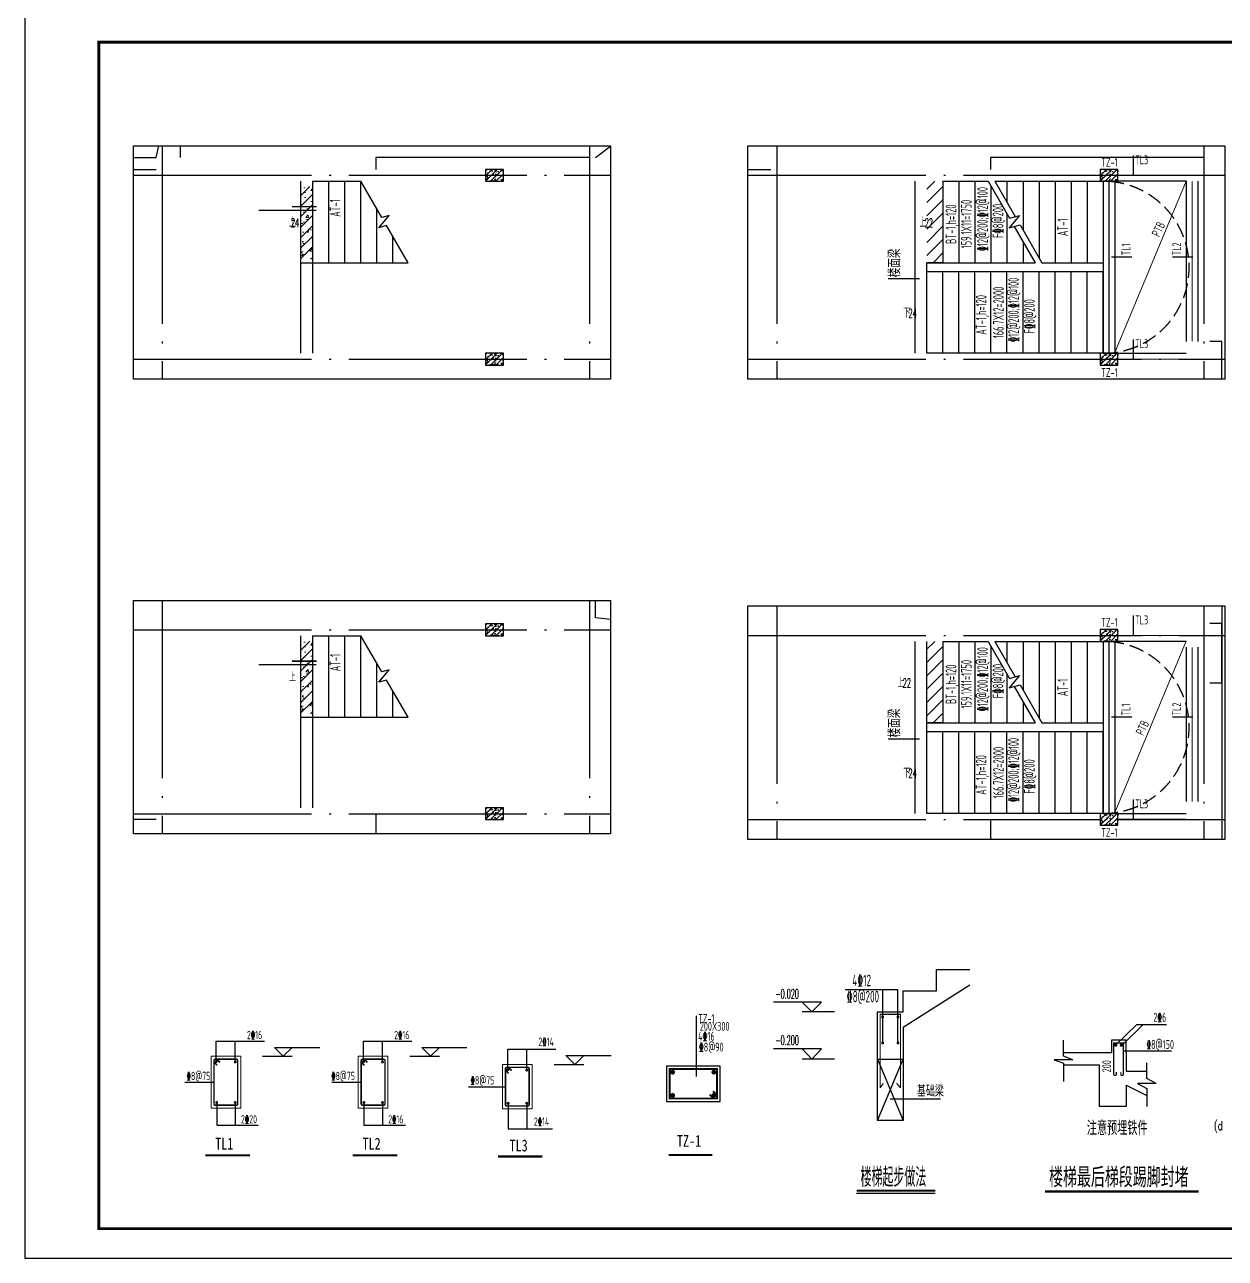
# Model space of a CAD drawing. Extents: x 2506385 to 2810062, y -487803 to -193521.
# Drawn here: x 2768062 to 2788298, y -471039 to -450243 of the extents above; entities that cross this region are included whole.
import ezdxf
from ezdxf.enums import TextEntityAlignment as Align

# ---------------------------------------------------------------- set-up
doc = ezdxf.new("R2010")
doc.units = 0
doc.header["$LTSCALE"] = 1000
doc.header["$MEASUREMENT"] = 0
doc.linetypes.add('DASH', pattern=[0.35, 0.25, -0.1])
doc.linetypes.add('DOTE', pattern=[2.42, 2, -0.2, 0.02, -0.2])
for name, color, linetype in [('201', 7, 'Continuous'), ('2106', 2, 'Continuous'), ('DIM_ELEV', 3, 'Continuous'), ('DIM_IDEN', 3, 'Continuous'), ('DIM_SYMB', 3, 'Continuous'), ('DOTE', 252, 'DOTE'), ('PUB_TEXT', 7, 'Continuous'), ('PUB_TITLE', 4, 'Continuous'), ('S_BEAMDIMMASS', 2, 'Continuous'), ('STAIR', 2, 'Continuous'), ('TEXT', 7, 'Continuous'), ('THIN', 7, 'Continuous'), ('WALL', 30, 'Continuous'), ('中文', 2, 'Continuous'), ('图名下划线', 7, 'Continuous'), ('条基', 3, 'Continuous'), ('柱', 2, 'Continuous'), ('柱__箍筋', 1, 'Continuous'), ('梁', 4, 'Continuous'), ('梁集中标注', 2, 'Continuous'), ('楼板负筋文字', 7, 'Continuous'), ('楼板负筋钢筋', 1, 'Continuous'), ('轴线号', 70, 'Continuous')]:
    doc.layers.add(name, color=color, linetype=linetype)
for name, color, linetype, lineweight in [('link', 6, 'ByLayer', 18), ('outline', 7, 'ByLayer', 18), ('rein', 6, 'ByLayer', 18), ('查找字符', 1, 'ByLayer', 18)]:
    doc.layers.add(name, color=color, linetype=linetype, lineweight=lineweight)
doc.styles.add('_TCH_DIM', font='SIMPLEX.shx', dxfattribs={"width": 0.7, "bigfont": 'GBCBIG.shx'})
doc.styles.add('COMPLEX', font='COMPLEX')
doc.styles.add('H1', font='')
doc.styles.get("Standard").update_dxf_attribs({"font": 'TSSDENG', "width": 0.7, "bigfont": 'TSSDCHN'})
doc.styles.add('tssd', font='tssdeng.shx', dxfattribs={"width": 0.7, "height": 3, "bigfont": '1hztxt.shx'})
doc.styles.add('TSSD_REIN', font='TSSDENG', dxfattribs={"width": 0.8, "bigfont": 'TSSDCHN'})
doc.styles.get('H1').set_extended_font_data('SimSun')

msp = doc.modelspace()

# ---------------------------------------------------------------- hatches: boundary and pattern name
at = {"layer": '201'}
h = msp.add_hatch(dxfattribs=at)
h.set_pattern_fill('钢筋混凝土', color=256, scale=25, style=0)
h.set_pattern_definition([(45, (2721815.75, -386066.824), (-44.194174, 44.194174), []), (50, (2721815.75, -386066.82), (179.31505, -15.68803), [18.75, -206.25]), (355, (2721815.75, -386066.82), (-34.68783, 188.04803), [15, -165]), (100.4514, (2721830.7, -386068.13), (144.62735, 172.3599), [15.93505, -175.28553]), (46.1842, (2721815.75, -386016.82), (266.81026, -41.37975), [28.125, -309.375]), (96.6356, (2721837.99, -386020.27), (233.6657, 243.5295), [23.9026, -262.92825]), (351.1842, (2721815.75, -386016.82), (233.6655, 243.52965), [22.5, -247.5]), (21, (2721840.75, -386029.32), (149.22676, -100.65472), [18.75, -206.25]), (326, (2721840.75, -386029.32), (60.82883, 181.2875), [15, -165]), (71.4514, (2721853.19, -386037.71), (210.05566, 80.63262), [15.93505, -175.28553]), (37.5, (2721815.75, -386066.824), (3.039964, 83.223463), [0, -163, 0, -167.5, 0, -165.625]), (7.5, (2721815.75, -386066.82), (65.76738, 98.60293), [0, -95.5, 0, -159.25, 0, -63.125]), (327.5, (2721760, -386066.824), (133.45561, -5.63872), [0, -62.5, 0, -195, 0, -258.75]), (317.5, (2721735, -386066.82), (145.79654, 25.02625), [0, -81.25, 0, -129.5, 0, -183.75])])
h.paths.add_polyline_path([(2776130.7, -452882.7), (2775830.7, -452882.7), (2775830.7, -452682.7), (2776130.7, -452682.7)])
h = msp.add_hatch(dxfattribs=at)
h.set_pattern_fill('钢筋混凝土', color=256, scale=25, style=0)
h.set_pattern_definition([(45, (2732173.25, -386066.824), (-44.194174, 44.194174), []), (50, (2732173.25, -386066.82), (179.31505, -15.68803), [18.75, -206.25]), (355, (2732173.25, -386066.82), (-34.68783, 188.04803), [15, -165]), (100.4514, (2732188.2, -386068.13), (144.62735, 172.3599), [15.93505, -175.28553]), (46.1842, (2732173.25, -386016.82), (266.81026, -41.37975), [28.125, -309.375]), (96.6356, (2732195.49, -386020.27), (233.6657, 243.5295), [23.9026, -262.92825]), (351.1842, (2732173.25, -386016.82), (233.6655, 243.52965), [22.5, -247.5]), (21, (2732198.25, -386029.32), (149.22676, -100.65472), [18.75, -206.25]), (326, (2732198.25, -386029.32), (60.82883, 181.2875), [15, -165]), (71.4514, (2732210.69, -386037.71), (210.05566, 80.63262), [15.93505, -175.28553]), (37.5, (2732173.25, -386066.824), (3.039964, 83.223463), [0, -163, 0, -167.5, 0, -165.625]), (7.5, (2732173.25, -386066.82), (65.76738, 98.60293), [0, -95.5, 0, -159.25, 0, -63.125]), (327.5, (2732117.5, -386066.824), (133.45561, -5.63872), [0, -62.5, 0, -195, 0, -258.75]), (317.5, (2732092.5, -386066.82), (145.79654, 25.02625), [0, -81.25, 0, -129.5, 0, -183.75])])
h.paths.add_polyline_path([(2786488.2, -452882.7), (2786188.2, -452882.7), (2786188.2, -452682.7), (2786488.2, -452682.7)])
h = msp.add_hatch(dxfattribs=at)
h.set_pattern_fill('钢筋混凝土', color=256, scale=25, style=0)
h.set_pattern_definition([(45, (2721815.75, -389166.824), (-44.194174, 44.194174), []), (50, (2721815.75, -389166.82), (179.31505, -15.68803), [18.75, -206.25]), (355, (2721815.75, -389166.82), (-34.68783, 188.04803), [15, -165]), (100.4514, (2721830.7, -389168.13), (144.62735, 172.3599), [15.93505, -175.28553]), (46.1842, (2721815.75, -389116.82), (266.81026, -41.37975), [28.125, -309.375]), (96.6356, (2721837.99, -389120.27), (233.6657, 243.5295), [23.9026, -262.92825]), (351.1842, (2721815.75, -389116.82), (233.6655, 243.52965), [22.5, -247.5]), (21, (2721840.75, -389129.32), (149.22676, -100.65472), [18.75, -206.25]), (326, (2721840.75, -389129.32), (60.82883, 181.2875), [15, -165]), (71.4514, (2721853.19, -389137.71), (210.05566, 80.63262), [15.93505, -175.28553]), (37.5, (2721815.75, -389166.824), (3.039964, 83.223463), [0, -163, 0, -167.5, 0, -165.625]), (7.5, (2721815.75, -389166.82), (65.76738, 98.60293), [0, -95.5, 0, -159.25, 0, -63.125]), (327.5, (2721760, -389166.824), (133.45561, -5.63872), [0, -62.5, 0, -195, 0, -258.75]), (317.5, (2721735, -389166.82), (145.79654, 25.02625), [0, -81.25, 0, -129.5, 0, -183.75])])
h.paths.add_polyline_path([(2776130.7, -455982.7), (2775830.7, -455982.7), (2775830.7, -455782.7), (2776130.7, -455782.7)])
h = msp.add_hatch(dxfattribs=at)
h.set_pattern_fill('钢筋混凝土', color=256, scale=25, style=0)
h.set_pattern_definition([(45, (2732173.25, -389166.824), (-44.194174, 44.194174), []), (50, (2732173.25, -389166.82), (179.31505, -15.68803), [18.75, -206.25]), (355, (2732173.25, -389166.82), (-34.68783, 188.04803), [15, -165]), (100.4514, (2732188.2, -389168.13), (144.62735, 172.3599), [15.93505, -175.28553]), (46.1842, (2732173.25, -389116.82), (266.81026, -41.37975), [28.125, -309.375]), (96.6356, (2732195.49, -389120.27), (233.6657, 243.5295), [23.9026, -262.92825]), (351.1842, (2732173.25, -389116.82), (233.6655, 243.52965), [22.5, -247.5]), (21, (2732198.25, -389129.32), (149.22676, -100.65472), [18.75, -206.25]), (326, (2732198.25, -389129.32), (60.82883, 181.2875), [15, -165]), (71.4514, (2732210.69, -389137.71), (210.05566, 80.63262), [15.93505, -175.28553]), (37.5, (2732173.25, -389166.824), (3.039964, 83.223463), [0, -163, 0, -167.5, 0, -165.625]), (7.5, (2732173.25, -389166.82), (65.76738, 98.60293), [0, -95.5, 0, -159.25, 0, -63.125]), (327.5, (2732117.5, -389166.824), (133.45561, -5.63872), [0, -62.5, 0, -195, 0, -258.75]), (317.5, (2732092.5, -389166.82), (145.79654, 25.02625), [0, -81.25, 0, -129.5, 0, -183.75])])
h.paths.add_polyline_path([(2786488.2, -455982.7), (2786188.2, -455982.7), (2786188.2, -455782.7), (2786488.2, -455782.7)])
h = msp.add_hatch(dxfattribs=at)
h.set_pattern_fill('钢筋混凝土', color=256, scale=25, style=0)
h.set_pattern_definition([(45, (2721815.75, -393727.95), (-44.194174, 44.194174), []), (50, (2721815.75, -393727.95), (179.31505, -15.68803), [18.75, -206.25]), (355, (2721815.75, -393727.95), (-34.68783, 188.04803), [15, -165]), (100.4514, (2721830.7, -393729.26), (144.62735, 172.3599), [15.93505, -175.28553]), (46.1842, (2721815.75, -393677.95), (266.81026, -41.37975), [28.125, -309.375]), (96.6356, (2721837.99, -393681.4), (233.6657, 243.5295), [23.9026, -262.92825]), (351.1842, (2721815.75, -393677.95), (233.6655, 243.52965), [22.5, -247.5]), (21, (2721840.75, -393690.45), (149.22676, -100.65472), [18.75, -206.25]), (326, (2721840.75, -393690.45), (60.82883, 181.2875), [15, -165]), (71.4514, (2721853.19, -393698.84), (210.05566, 80.63262), [15.93505, -175.28553]), (37.5, (2721815.75, -393727.95), (3.039964, 83.223463), [0, -163, 0, -167.5, 0, -165.625]), (7.5, (2721815.75, -393727.95), (65.76738, 98.60293), [0, -95.5, 0, -159.25, 0, -63.125]), (327.5, (2721760, -393727.95), (133.45561, -5.63872), [0, -62.5, 0, -195, 0, -258.75]), (317.5, (2721735, -393727.95), (145.79654, 25.02625), [0, -81.25, 0, -129.5, 0, -183.75])])
h.paths.add_polyline_path([(2776130.7, -460543.9), (2775830.7, -460543.9), (2775830.7, -460343.9), (2776130.7, -460343.9)])
h = msp.add_hatch(dxfattribs=at)
h.set_pattern_fill('钢筋混凝土', color=256, scale=25, style=0)
h.set_pattern_definition([(45, (2732173.25, -393822.95), (-44.194174, 44.194174), []), (50, (2732173.25, -393822.95), (179.31505, -15.68803), [18.75, -206.25]), (355, (2732173.25, -393822.95), (-34.68783, 188.04803), [15, -165]), (100.4514, (2732188.2, -393824.26), (144.62735, 172.3599), [15.93505, -175.28553]), (46.1842, (2732173.25, -393772.95), (266.81026, -41.37975), [28.125, -309.375]), (96.6356, (2732195.49, -393776.4), (233.6657, 243.5295), [23.9026, -262.92825]), (351.1842, (2732173.25, -393772.95), (233.6655, 243.52965), [22.5, -247.5]), (21, (2732198.25, -393785.45), (149.22676, -100.65472), [18.75, -206.25]), (326, (2732198.25, -393785.45), (60.82883, 181.2875), [15, -165]), (71.4514, (2732210.69, -393793.84), (210.05566, 80.63262), [15.93505, -175.28553]), (37.5, (2732173.25, -393822.95), (3.039964, 83.223463), [0, -163, 0, -167.5, 0, -165.625]), (7.5, (2732173.25, -393822.95), (65.76738, 98.60293), [0, -95.5, 0, -159.25, 0, -63.125]), (327.5, (2732117.5, -393822.95), (133.45561, -5.63872), [0, -62.5, 0, -195, 0, -258.75]), (317.5, (2732092.5, -393822.95), (145.79654, 25.02625), [0, -81.25, 0, -129.5, 0, -183.75])])
h.paths.add_polyline_path([(2786488.2, -460638.9), (2786188.2, -460638.9), (2786188.2, -460438.9), (2786488.2, -460438.9)])
h = msp.add_hatch(dxfattribs=at)
h.set_pattern_fill('钢筋混凝土', color=256, scale=25, style=0)
h.set_pattern_definition([(45, (2721815.75, -396827.95), (-44.194174, 44.194174), []), (50, (2721815.75, -396827.95), (179.31505, -15.68803), [18.75, -206.25]), (355, (2721815.75, -396827.95), (-34.68783, 188.04803), [15, -165]), (100.4514, (2721830.7, -396829.26), (144.62735, 172.3599), [15.93505, -175.28553]), (46.1842, (2721815.75, -396777.95), (266.81026, -41.37975), [28.125, -309.375]), (96.6356, (2721837.99, -396781.4), (233.6657, 243.5295), [23.9026, -262.92825]), (351.1842, (2721815.75, -396777.95), (233.6655, 243.52965), [22.5, -247.5]), (21, (2721840.75, -396790.45), (149.22676, -100.65472), [18.75, -206.25]), (326, (2721840.75, -396790.45), (60.82883, 181.2875), [15, -165]), (71.4514, (2721853.19, -396798.84), (210.05566, 80.63262), [15.93505, -175.28553]), (37.5, (2721815.75, -396827.95), (3.039964, 83.223463), [0, -163, 0, -167.5, 0, -165.625]), (7.5, (2721815.75, -396827.95), (65.76738, 98.60293), [0, -95.5, 0, -159.25, 0, -63.125]), (327.5, (2721760, -396827.95), (133.45561, -5.63872), [0, -62.5, 0, -195, 0, -258.75]), (317.5, (2721735, -396827.95), (145.79654, 25.02625), [0, -81.25, 0, -129.5, 0, -183.75])])
h.paths.add_polyline_path([(2776130.7, -463643.9), (2775830.7, -463643.9), (2775830.7, -463443.9), (2776130.7, -463443.9)])
h = msp.add_hatch(dxfattribs=at)
h.set_pattern_fill('钢筋混凝土', color=256, scale=25, style=0)
h.set_pattern_definition([(45, (2732173.25, -396922.95), (-44.194174, 44.194174), []), (50, (2732173.25, -396922.95), (179.31505, -15.68803), [18.75, -206.25]), (355, (2732173.25, -396922.95), (-34.68783, 188.04803), [15, -165]), (100.4514, (2732188.2, -396924.26), (144.62735, 172.3599), [15.93505, -175.28553]), (46.1842, (2732173.25, -396872.95), (266.81026, -41.37975), [28.125, -309.375]), (96.6356, (2732195.49, -396876.4), (233.6657, 243.5295), [23.9026, -262.92825]), (351.1842, (2732173.25, -396872.95), (233.6655, 243.52965), [22.5, -247.5]), (21, (2732198.25, -396885.45), (149.22676, -100.65472), [18.75, -206.25]), (326, (2732198.25, -396885.45), (60.82883, 181.2875), [15, -165]), (71.4514, (2732210.69, -396893.84), (210.05566, 80.63262), [15.93505, -175.28553]), (37.5, (2732173.25, -396922.95), (3.039964, 83.223463), [0, -163, 0, -167.5, 0, -165.625]), (7.5, (2732173.25, -396922.95), (65.76738, 98.60293), [0, -95.5, 0, -159.25, 0, -63.125]), (327.5, (2732117.5, -396922.95), (133.45561, -5.63872), [0, -62.5, 0, -195, 0, -258.75]), (317.5, (2732092.5, -396922.95), (145.79654, 25.02625), [0, -81.25, 0, -129.5, 0, -183.75])])
h.paths.add_polyline_path([(2786488.2, -463738.9), (2786188.2, -463738.9), (2786188.2, -463538.9), (2786488.2, -463538.9)])
at = {"layer": '查找字符'}
h = msp.add_hatch(dxfattribs=at)
h.set_pattern_fill('ANSI31', color=256, scale=100)
h.set_pattern_definition([(45, (-101105.57, 31105.85), (-112.2532015, 112.2532015), [])])
h.paths.add_polyline_path([(2783268.2, -454257.7), (2783538.2, -454257.7), (2783538.2, -452882.7), (2783268.2, -452882.7)])
h = msp.add_hatch(dxfattribs=at)
h.set_pattern_fill('钢筋混凝土', color=0, scale=50, style=0)
h.set_pattern_definition([(45, (-2146119.78, -1055426.34), (-88.3883476, 88.3883476), []), (50, (-2146119.78, -1055426.34), (358.630091, -31.376067), [37.5, -412.5]), (355, (-2146119.8, -1055426.34), (-69.375667, 376.096067), [30, -330]), (100.4514, (-2146089.9, -1055428.95), (289.25469, 344.71977), [31.870095, -350.571056]), (46.1842, (-2146119.8, -1055326.34), (533.620524, -82.759507), [56.25, -618.75]), (96.6356, (-2146075.3, -1055333.24), (467.331353, 487.058935), [47.805144, -525.8565]), (351.1842, (-2146119.8, -1055326.34), (467.33097, 487.0593), [45, -495]), (21, (-2146069.78, -1055351.34), (298.453526, -201.309445), [37.5, -412.5]), (326, (-2146069.8, -1055351.34), (121.657666, 362.575023), [30, -330]), (71.4514, (-2146044.9, -1055368.1), (420.111314, 161.265248), [31.870095, -350.571056]), (37.5, (-2146119.78, -1055426.34), (6.0799277, 166.446927), [0, -326, 0, -335, 0, -331.25]), (7.5, (-2146119.78, -1055426.34), (131.534769, 197.205856), [0, -191, 0, -318.5, 0, -126.25]), (327.5, (-2146231.28, -1055426.34), (266.911218, -11.277436), [0, -125, 0, -390, 0, -517.5]), (317.5, (-2146281.28, -1055426.34), (291.593085, 50.052491), [0, -162.5, 0, -259, 0, -367.5])])
h.paths.add_polyline_path([(2772710.7, -454197.7), (2772910.7, -454197.7), (2772910.7, -452972.7), (2772710.7, -452972.7)])
h.paths.add_polyline_path([(2772710.7, -453516.6), (2772710.7, -453737.2)])
h = msp.add_hatch(dxfattribs=at)
h.set_pattern_fill('钢筋混凝土', color=0, scale=50, style=0)
h.set_pattern_definition([(45, (-2146119.78, -1063087.47), (-88.3883476, 88.3883476), []), (50, (-2146119.78, -1063087.47), (358.630091, -31.376067), [37.5, -412.5]), (355, (-2146119.8, -1063087.47), (-69.375667, 376.096067), [30, -330]), (100.4514, (-2146089.9, -1063090.08), (289.25469, 344.71977), [31.870095, -350.571056]), (46.1842, (-2146119.8, -1062987.47), (533.620524, -82.759507), [56.25, -618.75]), (96.6356, (-2146075.3, -1062994.36), (467.331353, 487.058935), [47.805144, -525.8565]), (351.1842, (-2146119.8, -1062987.47), (467.33097, 487.0593), [45, -495]), (21, (-2146069.78, -1063012.47), (298.453526, -201.309445), [37.5, -412.5]), (326, (-2146069.8, -1063012.47), (121.657666, 362.575023), [30, -330]), (71.4514, (-2146044.9, -1063029.24), (420.111314, 161.265248), [31.870095, -350.571056]), (37.5, (-2146119.78, -1063087.47), (6.0799277, 166.446927), [0, -326, 0, -335, 0, -331.25]), (7.5, (-2146119.78, -1063087.47), (131.534769, 197.205856), [0, -191, 0, -318.5, 0, -126.25]), (327.5, (-2146231.28, -1063087.47), (266.911218, -11.277436), [0, -125, 0, -390, 0, -517.5]), (317.5, (-2146281.28, -1063087.47), (291.593085, 50.052491), [0, -162.5, 0, -259, 0, -367.5])])
h.paths.add_polyline_path([(2772710.7, -461858.9), (2772910.7, -461858.9), (2772910.7, -460633.9), (2772710.7, -460633.9)])
h.paths.add_polyline_path([(2772710.7, -461177.7), (2772710.7, -461398.3)])
h = msp.add_hatch(dxfattribs=at)
h.set_pattern_fill('ANSI31', color=256, scale=100)
h.set_pattern_definition([(45, (-101105.57, 23349.72), (-112.2532015, 112.2532015), [])])
h.paths.add_polyline_path([(2783268.2, -462013.9), (2783538.2, -462013.9), (2783538.2, -460638.9), (2783268.2, -460638.9)])

# ---------------------------------------------------------------- linework, layer by layer
at = {"linetype": 'ByBlock'}
for p, q in [((2777680.7, -452482.7), (2777933.7, -452293)), ((2788238.2, -460042.4), (2788238.2, -463975.9)), ((2770280.7, -463643.9), (2769895.2, -463643.9))]:
    msp.add_line(p, q, dxfattribs=at)
for p, q in [((2782781.3, -466512.5), (2781890.8, -466512.5)), ((2782523.2, -467407.6), (2782523.2, -466512.5)), ((2782781.3, -467407.6), (2782781.3, -466512.5)), ((2782434.7, -468716.7), (2782866.7, -467684.3)), ((2782434.7, -467684.3), (2782866.7, -468716.7)), ((2782650.7, -468347.7), (2783495.1, -468347.7))]:
    msp.add_line(p, q)
for points in [[(2769895.2, -452482.7), (2770280.7, -452482.7), (2770324.3, -452286.2)], [(2770680.7, -452286.2), (2770680.7, -452482.7)], [(2780738.2, -452286.2), (2780738.2, -452482.7)], [(2769895.2, -452682.7), (2770280.7, -452682.7)], [(2780252.7, -452682.7), (2780638.2, -452682.7)], [(2777933.7, -460272), (2777680.7, -460243.9), (2777680.7, -459947.4)], [(2777680.7, -460443.9), (2777933.7, -460443.9)], [(2788238.2, -460538.9), (2788291.2, -460538.9)]]:
    msp.add_lwpolyline(points, dxfattribs=at)
for points in [[(2769895.2, -452286.2), (2777933.7, -452286.2), (2777933.7, -456219.7), (2769895.2, -456219.7)], [(2780252.7, -452286.2), (2788291.2, -452286.2), (2788291.2, -456219.7), (2780252.7, -456219.7)], [(2769895.2, -459947.4), (2777933.7, -459947.4), (2777933.7, -463880.9), (2769895.2, -463880.9)], [(2780252.7, -460042.4), (2788291.2, -460042.4), (2788291.2, -463975.9), (2780252.7, -463975.9)]]:
    msp.add_lwpolyline(points, close=True, dxfattribs=at)
at = {"ltscale": 50}
for points in [[(2786450, -467445.1), (2786804.6, -467096.9)], [(2786559.6, -467445.1), (2786914.2, -467096.9)], [(2786804.6, -467096.9), (2787309.2, -467096.9)], [(2785569.1, -467631.5), (2785569.1, -467361.5)], [(2786580.9, -467539.8), (2787393, -467539.8)], [(2785569.1, -467749.6), (2785569.1, -468059.7)], [(2786977.5, -468009.4), (2786977.5, -467744.6)], [(2786977.5, -468177.4), (2786977.5, -468481.9)]]:
    msp.add_lwpolyline(points, dxfattribs=at)
at = {"color": 3}
for points in [[(2771291.4, -467377), (2772103, -467377)], [(2771291.4, -467721.7), (2771291.4, -467377)], [(2771611.5, -467728.5), (2771611.5, -467377)], [(2773773.4, -467377), (2774585, -467377)], [(2773773.4, -467721.7), (2773773.4, -467377)], [(2774093.5, -467728.5), (2774093.5, -467377)], [(2776204.1, -467514.6), (2777015.8, -467514.6)], [(2776204.1, -467859.3), (2776204.1, -467514.6)], [(2776524.3, -467866.1), (2776524.3, -467514.6)], [(2770758.7, -468070), (2771252.2, -468070)], [(2773240.7, -468070), (2773734.2, -468070)], [(2775544.2, -468149.8), (2776164.9, -468149.8)], [(2771297.7, -468412.8), (2771297.7, -468795)], [(2771611.3, -468412.8), (2771611.3, -468795)], [(2773779.7, -468412.8), (2773779.7, -468795)], [(2774093.3, -468412.8), (2774093.3, -468795)], [(2776210.4, -468425.4), (2776210.4, -468855.8)], [(2776524, -468425.4), (2776524, -468855.8)], [(2771297.7, -468795), (2771996.5, -468795)], [(2773779.7, -468795), (2774478.5, -468795)], [(2776210.4, -468855.8), (2776955.8, -468855.8)]]:
    msp.add_lwpolyline(points, dxfattribs=at)
for points in [[(2785726.6, -467690.1), (2785569.1, -467631.5)], [(2785411.6, -467690.1), (2785569.1, -467749.6)], [(2785726.6, -467690.1), (2785411.6, -467690.1)], [(2786820, -468093.4), (2786977.5, -468177.4)], [(2787135, -468093.4), (2786820, -468093.4)], [(2787135, -468093.4), (2786977.5, -468009.4)]]:
    msp.add_lwpolyline(points)
at = {"color": 251, "linetype": 'DASH'}
for centre in [(2786238.2, -454332.7), (2786238.2, -462088.9)]:
    msp.add_arc(centre, 1450, 269.9996, 90.0004, dxfattribs=at)
at = {"layer": '201'}
for points in [[(2776130.7, -452882.7), (2776130.7, -452682.7), (2775830.7, -452682.7), (2775830.7, -452882.7)], [(2786488.2, -452882.7), (2786488.2, -452682.7), (2786188.2, -452682.7), (2786188.2, -452882.7)], [(2776130.7, -455982.7), (2776130.7, -455782.7), (2775830.7, -455782.7), (2775830.7, -455982.7)], [(2786488.2, -455982.7), (2786488.2, -455782.7), (2786188.2, -455782.7), (2786188.2, -455982.7)], [(2776130.7, -460543.9), (2776130.7, -460343.9), (2775830.7, -460343.9), (2775830.7, -460543.9)], [(2786488.2, -460638.9), (2786488.2, -460438.9), (2786188.2, -460438.9), (2786188.2, -460638.9)], [(2776130.7, -463643.9), (2776130.7, -463443.9), (2775830.7, -463443.9), (2775830.7, -463643.9)], [(2786488.2, -463738.9), (2786488.2, -463538.9), (2786188.2, -463538.9), (2786188.2, -463738.9)]]:
    msp.add_lwpolyline(points, close=True, dxfattribs=at)
at = {"layer": '2106', "linetype": 'DASH', "const_width": 20}
for points in [[(2786338.2, -455782.7), (2786338.2, -452882.7)], [(2787638.2, -452782.7), (2786488.2, -452782.7)], [(2787738.2, -455582.7), (2787738.2, -452882.7)], [(2787638.2, -455882.7), (2786488.2, -455882.7)], [(2787638.2, -460538.9), (2786488.2, -460538.9)], [(2786338.2, -463538.9), (2786338.2, -460638.9)], [(2787738.2, -463338.9), (2787738.2, -460738.9)], [(2787638.2, -463638.9), (2786488.2, -463638.9)]]:
    msp.add_lwpolyline(points, dxfattribs=at)
at = {"layer": 'DIM_ELEV'}
for p, q in [((2781492.4, -466723.3), (2780683.7, -466723.3)), ((2781330.4, -466885.3), (2781168.4, -466723.3)), ((2781330.4, -466885.3), (2781492.4, -466723.3)), ((2781708.4, -466885.3), (2781168.4, -466885.3)), ((2781492.4, -467506.4), (2780683.7, -467506.4)), ((2781330.4, -467684.3), (2781168.4, -467506.4)), ((2781708.4, -467684.3), (2781168.4, -467684.3)), ((2781708.4, -467684.3), (2781168.4, -467684.3)), ((2781330.4, -467684.3), (2781492.4, -467506.4))]:
    msp.add_line(p, q, dxfattribs=at)
for points in [[(2772071, -467632.5), (2772571, -467632.5)], [(2772421, -467632.5), (2772271, -467482.5)], [(2772271, -467482.5), (2773034.6, -467482.5)], [(2772421, -467632.5), (2772571, -467482.5)], [(2774553, -467632.5), (2775053, -467632.5)], [(2774903, -467632.5), (2774753, -467482.5)], [(2774753, -467482.5), (2775516.6, -467482.5)], [(2774903, -467632.5), (2775053, -467482.5)], [(2777333.7, -467770.1), (2777183.7, -467620.1)], [(2777183.7, -467620.1), (2777947.3, -467620.1)], [(2777333.7, -467770.1), (2777483.7, -467620.1)], [(2776983.7, -467770.1), (2777483.7, -467770.1)]]:
    msp.add_lwpolyline(points, dxfattribs=at)
at = {"layer": 'DIM_IDEN'}
for p, q in [((2772974.6, -453373.6), (2772010.3, -453373.6)), ((2772974.6, -461034.7), (2772010.3, -461034.7))]:
    msp.add_line(p, q, dxfattribs=at)
at = {"layer": 'DIM_IDEN', "const_width": 25}
for points in [[(2772980.9, -453310.5), (2772564.7, -453310.5)], [(2772980.9, -460971.6), (2772564.7, -460971.6)]]:
    msp.add_lwpolyline(points, dxfattribs=at)
at = {"layer": 'DIM_SYMB', "linetype": 'ByBlock'}
for points in [[(2772775.7, -453570.2, 0, 0, 0), (2773840.7, -453570.2, 40, 0, 0), (2773990.7, -453570.2, 0, 0, 0)], [(2783133.2, -455095.2, 0, 0, 0), (2787038.2, -455095.2, 0, 0, 0), (2787038.2, -453570.2, 0, 0, 0), (2785038.2, -453570.2, 40, 0, 0), (2784888.2, -453570.2, 0, 0, 0)], [(2783403.2, -453570.2, 0, 0, 0), (2784468.2, -453570.2, 40, 0, 0), (2784618.2, -453570.2, 0, 0, 0)], [(2772625.4, -461231.4, 0, 0, 0), (2773690.4, -461231.4, 40, 0, 0), (2773840.4, -461231.4, 0, 0, 0)], [(2783133.2, -462851.4, 0, 0, 0), (2787038.2, -462851.4, 0, 0, 0), (2787038.2, -461326.4, 0, 0, 0), (2785038.2, -461326.4, 40, 0, 0), (2784888.2, -461326.4, 0, 0, 0)], [(2783259.2, -461326.4, 0, 0, 0), (2784324.2, -461326.4, 40, 0, 0), (2784474.2, -461326.4, 0, 0, 0)]]:
    msp.add_lwpolyline(points, format="xyseb", dxfattribs=at)
at = {"layer": 'DOTE', "ltscale": 1.5}
for p, q in [((2770380.7, -452286.2), (2770380.7, -456219.7)), ((2777580.7, -452286.2), (2777580.7, -456219.7)), ((2780738.2, -452286.2), (2780738.2, -456219.7)), ((2787938.2, -452286.2), (2787938.2, -456219.7)), ((2769895.2, -452782.7), (2777933.7, -452782.7)), ((2780252.7, -452782.7), (2788291.2, -452782.7)), ((2769895.2, -455882.7), (2777933.7, -455882.7)), ((2780252.7, -455882.7), (2788291.2, -455882.7)), ((2770380.7, -459947.4), (2770380.7, -463880.9)), ((2777580.7, -459947.4), (2777580.7, -463880.9)), ((2780738.2, -460042.4), (2780738.2, -463975.9)), ((2787938.2, -460042.4), (2787938.2, -463975.9)), ((2769895.2, -460443.9), (2777933.7, -460443.9)), ((2780252.7, -460538.9), (2788291.2, -460538.9)), ((2769895.2, -463543.9), (2777933.7, -463543.9)), ((2773980.7, -463543.9), (2773980.7, -463880.9)), ((2780252.7, -463638.9), (2786188.2, -463638.9)), ((2784338.2, -463638.9), (2784338.2, -463975.9)), ((2786488.2, -463638.9), (2788291.2, -463638.9))]:
    msp.add_line(p, q, dxfattribs=at)
at = {"layer": 'link', "color": 210}
for points, const_width in [([(2786418, -467409.3), (2786580.9, -467409.3), (2786580.9, -467934.6, -1), (2786536.6, -467934.6), (2786536.6, -467900.3)], 21), ([(2786487.8, -467409.3), (2786418, -467409.3), (2786418, -467934.6, 1), (2786462.3, -467934.6), (2786462.3, -467900.3)], 21), ([(2771305.2, -467785.5), (2771259.2, -467739.5, -0.1989124), (2771252.2, -467722.5), (2771252.2, -467706.5, -0.4142136), (2771276.2, -467682.5), (2771628.2, -467682.5, -0.4142136), (2771652.2, -467706.5), (2771652.2, -468433.5, -0.4142136), (2771628.2, -468457.5), (2771276.2, -468457.5, -0.4142136), (2771252.2, -468433.5), (2771252.2, -467706.5, -0.4142136), (2771276.2, -467682.5), (2771292.2, -467682.5, -0.1989124), (2771309.2, -467689.5), (2771355.2, -467735.5)], 25), ([(2773787.2, -467785.5), (2773741.2, -467739.5, -0.1989124), (2773734.2, -467722.5), (2773734.2, -467706.5, -0.4142136), (2773758.2, -467682.5), (2774110.2, -467682.5, -0.4142136), (2774134.2, -467706.5), (2774134.2, -468433.5, -0.4142136), (2774110.2, -468457.5), (2773758.2, -468457.5, -0.4142136), (2773734.2, -468433.5), (2773734.2, -467706.5, -0.4142136), (2773758.2, -467682.5), (2773774.2, -467682.5, -0.1989124), (2773791.2, -467689.5), (2773837.2, -467735.5)], 25), ([(2776217.9, -467923.1), (2776171.9, -467877.1, -0.1989124), (2776164.9, -467860.1), (2776164.9, -467844.1, -0.4142136), (2776188.9, -467820.1), (2776540.9, -467820.1, -0.4142136), (2776564.9, -467844.1), (2776564.9, -468446.1, -0.4142136), (2776540.9, -468470.1), (2776188.9, -468470.1, -0.4142136), (2776164.9, -468446.1), (2776164.9, -467844.1, -0.4142136), (2776188.9, -467820.1), (2776205, -467820.1, -0.1989124), (2776221.9, -467827.1), (2776267.9, -467873.1)], 25)]:
    msp.add_lwpolyline(points, format="xyb", dxfattribs=dict(at, const_width=const_width))
at = {"layer": 'outline', "color": 4}
for points in [[(2771202.2, -468507.5), (2771702.2, -468507.5), (2771702.2, -467632.5), (2771202.2, -467632.5)], [(2773684.2, -468507.5), (2774184.2, -468507.5), (2774184.2, -467632.5), (2773684.2, -467632.5)], [(2776114.9, -468520.1), (2776614.9, -468520.1), (2776614.9, -467770.1), (2776114.9, -467770.1)]]:
    msp.add_lwpolyline(points, close=True, dxfattribs=at)
at = {"layer": 'PUB_TITLE', "linetype": 'ByBlock'}
msp.add_lwpolyline([(2768061.7, -471038.7), (2805211.7, -471038.7), (2805211.7, -450038.7), (2768061.7, -450038.7)], close=True, dxfattribs=at)
at = {"layer": 'PUB_TITLE', "linetype": 'ByBlock', "const_width": 50}
msp.add_lwpolyline([(2769311.7, -470538.7), (2804711.7, -470538.7), (2804711.7, -450538.7), (2769311.7, -450538.7)], close=True, dxfattribs=at)
at = {"layer": 'rein', "color": 6, "const_width": 25}
for points in [[(2782510.7, -466970.1, 1), (2782535.7, -466970.1, 1)], [(2782768.8, -466970.1, 1), (2782793.8, -466970.1, 1)], [(2782510.7, -467407.6, 1), (2782535.7, -467407.6, 1)], [(2782768.8, -467407.6, 1), (2782793.8, -467407.6, 1)], [(2771278.9, -467721.7, 1), (2771303.9, -467721.7, 1)], [(2771599, -467728.5, 1), (2771624, -467728.5, 1)], [(2773760.9, -467721.7, 1), (2773785.9, -467721.7, 1)], [(2774081, -467728.5, 1), (2774106, -467728.5, 1)], [(2776191.6, -467859.3, 1), (2776216.6, -467859.3, 1)], [(2776511.8, -467866.1, 1), (2776536.8, -467866.1, 1)], [(2771285.2, -468412.8, 1), (2771310.2, -468412.8, 1)], [(2771598.8, -468412.8, 1), (2771623.8, -468412.8, 1)], [(2773767.2, -468412.8, 1), (2773792.2, -468412.8, 1)], [(2774080.8, -468412.8, 1), (2774105.8, -468412.8, 1)], [(2776197.9, -468425.4, 1), (2776222.9, -468425.4, 1)], [(2776511.5, -468425.4, 1), (2776536.5, -468425.4, 1)]]:
    msp.add_lwpolyline(points, format="xyb", close=True, dxfattribs=at)
at = {"layer": 'rein', "const_width": 32}
msp.add_lwpolyline([(2779661.3, -468220.7), (2779729.2, -468288.5), (2779729.2, -468345.1), (2778933.2, -468345.1), (2778933.2, -467849.1), (2779729.2, -467849.1), (2779729.2, -468345.1), (2779672.6, -468345.1), (2779604.7, -468277.2)], dxfattribs=at)
at = {"layer": 'rein', "const_width": 40}
for points in [[(2778985.2, -467881.1, 1), (2778985.2, -467921.1, 1)], [(2779677.2, -467881.1, 1), (2779677.2, -467921.1, 1)], [(2778985.2, -468273.1, 1), (2778985.2, -468313.1, 1)], [(2779677.2, -468273.1, 1), (2779677.2, -468313.1, 1)]]:
    msp.add_lwpolyline(points, format="xyb", close=True, dxfattribs=at)
at = {"layer": 'STAIR', "linetype": 'ByBlock'}
for p, q in [((2772710.7, -452882.7), (2772710.7, -455782.7)), ((2772910.7, -452882.7), (2773728.7, -452882.7)), ((2772910.7, -452882.7), (2772910.7, -455782.7)), ((2773180.7, -452882.7), (2773180.7, -454257.7)), ((2773450.7, -452882.7), (2773450.7, -454257.7)), ((2773720.7, -452882.7), (2773720.7, -454257.7)), ((2774080.8, -453492.4), (2773728.7, -452882.7)), ((2783068.2, -455782.7), (2783068.2, -452882.7)), ((2783538.2, -452882.7), (2784298.5, -452882.7)), ((2783538.2, -452882.7), (2783538.2, -454257.7)), ((2783808.2, -452882.7), (2783808.2, -454257.7)), ((2784078.2, -452882.7), (2784078.2, -454257.7)), ((2784298.5, -452882.7), (2784658.3, -453505.8)), ((2784414, -452882.7), (2786238.2, -452882.7)), ((2784414, -452882.7), (2784758.3, -453479)), ((2784618.2, -452882.7), (2784618.2, -453236.4)), ((2784888.2, -452882.7), (2784888.2, -453704.1)), ((2785158.2, -452882.7), (2785158.2, -454171.7)), ((2785428.2, -452882.7), (2785428.2, -454257.7)), ((2785698.2, -452882.7), (2785698.2, -454257.7)), ((2785968.2, -452882.7), (2785968.2, -454257.7)), ((2786238.2, -452882.7), (2786238.2, -454257.7)), ((2787638.2, -452882.7), (2786238.2, -452882.7)), ((2786238.2, -452882.7), (2786238.2, -454257.7)), ((2787838.2, -455582.7), (2787838.2, -452882.7)), ((2784348.2, -452968.8), (2784348.2, -454257.7)), ((2773990.7, -453336.4), (2773990.7, -454257.7)), ((2774030.2, -453665.7), (2774203.1, -453459.7)), ((2774203.1, -453459.7), (2774080.8, -453492.4)), ((2784618.2, -453436.4), (2784618.2, -454257.7)), ((2784830.6, -453459.7), (2784657.7, -453665.7)), ((2784658.3, -453505.8), (2784830.6, -453459.7)), ((2774160.6, -453630.8), (2774030.2, -453665.7)), ((2774522.6, -454257.7), (2774160.6, -453630.8)), ((2784657.7, -453665.7), (2784838.1, -453617.4)), ((2784738.1, -453644.2), (2785092.4, -454257.7)), ((2784838.1, -453617.4), (2785207.8, -454257.7)), ((2774260.7, -453804.1), (2774260.7, -454257.7)), ((2784888.2, -453904.1), (2784888.2, -454257.7)), ((2772710.7, -454257.7), (2774522.6, -454257.7)), ((2783268.2, -454407.7), (2783268.2, -454257.7)), ((2783268.2, -454257.7), (2785092.4, -454257.7)), ((2783538.2, -454257.7), (2783268.2, -454257.7)), ((2783268.2, -454407.7), (2783268.2, -454257.7)), ((2783538.2, -454257.7), (2785092.4, -454257.7)), ((2785207.8, -454257.7), (2786238.2, -454257.7)), ((2785207.8, -454257.7), (2786238.2, -454257.7)), ((2786238.2, -454257.7), (2786238.2, -454407.7)), ((2786238.2, -454257.7), (2786238.2, -454407.7)), ((2783268.2, -455782.7), (2783268.2, -454407.7)), ((2786238.2, -454407.7), (2783268.2, -454407.7)), ((2786238.2, -454407.7), (2783268.2, -454407.7)), ((2783538.2, -455782.7), (2783538.2, -454407.7)), ((2783808.2, -455782.7), (2783808.2, -454407.7)), ((2784078.2, -455782.7), (2784078.2, -454407.7)), ((2784348.2, -455782.7), (2784348.2, -454407.7)), ((2784618.2, -455782.7), (2784618.2, -454407.7)), ((2784888.2, -455782.7), (2784888.2, -454407.7)), ((2785158.2, -455782.7), (2785158.2, -454407.7)), ((2785428.2, -455782.7), (2785428.2, -454407.7)), ((2785698.2, -455782.7), (2785698.2, -454407.7)), ((2785968.2, -455782.7), (2785968.2, -454407.7)), ((2786238.2, -455782.7), (2786238.2, -454407.7)), ((2786238.2, -454407.7), (2786238.2, -455782.7)), ((2786238.2, -455782.7), (2783268.2, -455782.7)), ((2786238.2, -455782.7), (2787638.2, -455782.7)), ((2772710.7, -460543.9), (2772710.7, -463443.9)), ((2772910.7, -460543.9), (2773728.7, -460543.9)), ((2772910.7, -460543.9), (2772910.7, -461450.9)), ((2773180.7, -460543.9), (2773180.7, -461918.9)), ((2773450.7, -460543.9), (2773450.7, -461918.9)), ((2773720.7, -460543.9), (2773720.7, -461918.9)), ((2774080.8, -461153.6), (2773728.7, -460543.9)), ((2783068.2, -463538.9), (2783068.2, -460638.9)), ((2783268.2, -463538.9), (2783268.2, -460638.9)), ((2783538.2, -460638.9), (2784298.5, -460638.9)), ((2783538.2, -460638.9), (2783538.2, -462013.9)), ((2783808.2, -460638.9), (2783808.2, -462013.9)), ((2784078.2, -460638.9), (2784078.2, -462013.9)), ((2784298.5, -460638.9), (2784658.3, -461262)), ((2784348.2, -460724.9), (2784348.2, -462013.9)), ((2784414, -460638.9), (2786238.2, -460638.9)), ((2784414, -460638.9), (2784758.3, -461235.2)), ((2784618.2, -460638.9), (2784618.2, -460992.5)), ((2784888.2, -460638.9), (2784888.2, -461460.2)), ((2785158.2, -460638.9), (2785158.2, -461927.9)), ((2785428.2, -460638.9), (2785428.2, -462013.9)), ((2785698.2, -460638.9), (2785698.2, -462013.9)), ((2785968.2, -460638.9), (2785968.2, -462013.9)), ((2786238.2, -460638.9), (2786238.2, -462013.9)), ((2787638.2, -460638.9), (2786238.2, -460638.9)), ((2786238.2, -460638.9), (2786238.2, -462013.9)), ((2786438.2, -460638.9), (2786438.2, -463538.9)), ((2787838.2, -463338.9), (2787838.2, -460738.9)), ((2787838.2, -463338.9), (2787838.2, -460738.9)), ((2773990.7, -460997.5), (2773990.7, -461918.9)), ((2774030.2, -461326.8), (2774203.1, -461120.8)), ((2774203.1, -461120.8), (2774080.8, -461153.6)), ((2784618.2, -461192.5), (2784618.2, -462013.9)), ((2784830.6, -461215.8), (2784657.7, -461421.8)), ((2784658.3, -461262), (2784830.6, -461215.8)), ((2774160.6, -461291.9), (2774030.2, -461326.8)), ((2774522.6, -461918.9), (2774160.6, -461291.9)), ((2784657.7, -461421.8), (2784838.1, -461373.5)), ((2784738.1, -461400.3), (2785092.4, -462013.9)), ((2784838.1, -461373.5), (2785207.8, -462013.9)), ((2772910.7, -461450.9), (2772910.7, -463443.9)), ((2774260.7, -461465.2), (2774260.7, -461918.9)), ((2784888.2, -461660.2), (2784888.2, -462013.9)), ((2772710.7, -461918.9), (2774522.6, -461918.9)), ((2783268.2, -462163.9), (2783268.2, -462013.9)), ((2783268.2, -462013.9), (2785092.4, -462013.9)), ((2783538.2, -462013.9), (2783268.2, -462013.9)), ((2783538.2, -462013.9), (2785092.4, -462013.9)), ((2785207.8, -462013.9), (2786238.2, -462013.9)), ((2785207.8, -462013.9), (2786238.2, -462013.9)), ((2786238.2, -462013.9), (2786238.2, -462163.9)), ((2786238.2, -462013.9), (2786238.2, -462163.9)), ((2786238.2, -462163.9), (2783268.2, -462163.9)), ((2786238.2, -462163.9), (2783268.2, -462163.9)), ((2783538.2, -463538.9), (2783538.2, -462163.9)), ((2783808.2, -463538.9), (2783808.2, -462163.9)), ((2784078.2, -463538.9), (2784078.2, -462163.9)), ((2784348.2, -463538.9), (2784348.2, -462163.9)), ((2784618.2, -463538.9), (2784618.2, -462163.9)), ((2784888.2, -463538.9), (2784888.2, -462163.9)), ((2785158.2, -463538.9), (2785158.2, -462163.9)), ((2785428.2, -463538.9), (2785428.2, -462163.9)), ((2785698.2, -463538.9), (2785698.2, -462163.9)), ((2785968.2, -463538.9), (2785968.2, -462163.9)), ((2786238.2, -463538.9), (2786238.2, -462163.9)), ((2786238.2, -462163.9), (2786238.2, -463538.9)), ((2786238.2, -463538.9), (2783268.2, -463538.9)), ((2786238.2, -463538.9), (2787638.2, -463538.9))]:
    msp.add_line(p, q, dxfattribs=at)
at = {"layer": 'STAIR'}
for p, q in [((2786438.2, -452882.7), (2786438.2, -455782.7)), ((2787638.2, -452882.7), (2787638.2, -455582.7)), ((2786238.2, -460638.9), (2786238.2, -463238.9)), ((2786438.2, -460638.9), (2786438.2, -463238.9)), ((2787638.2, -460738.9), (2787638.2, -463338.9))]:
    msp.add_line(p, q, dxfattribs=at)
at = {"layer": 'THIN'}
msp.add_line((2779377, -466951.5), (2779377, -467970.9), dxfattribs=at)
msp.add_lwpolyline([(2778881.2, -467797.1), (2778881.2, -468397.1), (2779781.2, -468397.1), (2779781.2, -467797.1)], close=True, dxfattribs=at)
at = {"layer": 'WALL', "linetype": 'ByBlock'}
for points in [[(2777580.7, -452482.7), (2773980.7, -452482.7), (2773980.7, -452682.7)], [(2787938.2, -452482.7), (2784338.2, -452482.7), (2784338.2, -452682.7)], [(2788238.2, -456219.7), (2788238.2, -455582.7), (2788038.2, -455582.7)], [(2788038.2, -461338.9), (2788238.2, -461338.9), (2788238.2, -460338.9), (2788038.2, -460338.9)]]:
    msp.add_lwpolyline(points, dxfattribs=at)
at = {"layer": '图名下划线'}
msp.add_line((2782082.1, -469941.9), (2783406.4, -469941.9), dxfattribs=at)
at = {"layer": '图名下划线', "const_width": 42}
msp.add_lwpolyline([(2785258, -469912.2), (2787846.9, -469912.2)], dxfattribs=at)
at = {"layer": '条基', "const_width": 35}
for points in [[(2771107.5, -469304.3), (2771858.9, -469304.3)], [(2773589.5, -469304.3), (2774340.9, -469304.3)], [(2776039.8, -469322.7), (2776784.1, -469322.7)], [(2778916.4, -469295.5), (2779651.1, -469295.5)], [(2782082, -469896.3), (2783411.2, -469896.3)]]:
    msp.add_lwpolyline(points, dxfattribs=at)
at = {"layer": '查找字符', "linetype": 'ByBlock'}
for p, q in [((2786438.2, -455768.9), (2787638.2, -452881)), ((2786438.2, -463525), (2787638.2, -460637.2))]:
    msp.add_line(p, q, dxfattribs=at)
at = {"layer": '柱'}
for points in [[(2786629.6, -467359.1), (2786377.6, -467359.1)], [(2786377.6, -467359.1), (2786377.6, -467569.1)], [(2786629.6, -467569.1), (2786629.6, -467359.1)], [(2785569.1, -467569.1), (2786377.6, -467569.1)], [(2786629.6, -467569.1), (2786629.6, -467884.1), (2786977.5, -467884.1)], [(2785569.1, -467779.1), (2786180.2, -467779.1)], [(2786180.2, -468477.4), (2786180.2, -467779.1)], [(2786629.6, -468118.9), (2786629.6, -468477.4)], [(2786629.6, -468118.9), (2786977.5, -468292.9)], [(2786629.6, -468477.4), (2786180.2, -468477.4)]]:
    msp.add_lwpolyline(points, dxfattribs=at)
at = {"layer": '柱__箍筋', "const_width": 27.6}
for points in [[(2786465.8, -467445.1, 1), (2786438.2, -467445.1, 1), (2786465.8, -467445.1, 1)], [(2786559.8, -467445.1, 1), (2786532.3, -467445.1, 1), (2786559.8, -467445.1, 1)]]:
    msp.add_lwpolyline(points, format="xyb", dxfattribs=at)
at = {"layer": '柱__箍筋', "color": 6}
for centre, start_param, end_param in [((2782523.2, -466970.1), 3.9269908, 7.0685835), ((2782523.2, -466970.1), 0.7853982, 3.9269908), ((2782781.3, -466970.1), 3.9269908, 7.0685835), ((2782781.3, -466970.1), 0.7853982, 3.9269908), ((2782523.2, -467407.6), 3.9269908, 7.0685835), ((2782523.2, -467407.6), 0.7853982, 3.9269908), ((2782781.3, -467407.6), 3.9269908, 7.0685835), ((2782781.3, -467407.6), 0.7853982, 3.9269908)]:
    msp.add_ellipse(centre, major_axis=(-10.4, 10.4), ratio=1, start_param=start_param, end_param=end_param, dxfattribs=at)
at = {"layer": '梁'}
for p, q in [((2783428.3, -466528.9), (2783428.3, -466172.5)), ((2783428.3, -466172.5), (2783989.9, -466172.5)), ((2782866.7, -467141.1), (2783989.9, -466428.3)), ((2782866.7, -466885.3), (2782866.7, -466528.9)), ((2782866.7, -466528.9), (2783428.3, -466528.9)), ((2782434.7, -467684.3), (2782434.7, -466885.3)), ((2782434.7, -466885.3), (2782866.7, -466885.3)), ((2782866.7, -467141.1), (2782866.7, -467684.3)), ((2782434.7, -467684.3), (2782866.7, -467684.3)), ((2782434.7, -468716.7), (2782434.7, -467684.3)), ((2782866.7, -467684.3), (2782866.7, -468716.7)), ((2782866.7, -468716.7), (2782434.7, -468716.7))]:
    msp.add_line(p, q, dxfattribs=at)
at = {"layer": '梁集中标注', "color": 2}
for p, q in [((2786752.8, -452782.7), (2786752.8, -452447.7)), ((2786721.1, -454162), (2786378.4, -454162)), ((2787748.5, -454162.1), (2787405.8, -454162.1)), ((2782614.5, -454523.7), (2783141.3, -454523.7)), ((2786752.8, -455882.7), (2786752.8, -455547.7)), ((2786752.8, -460538.9), (2786752.8, -460203.9)), ((2786721.1, -461918.1), (2786378.4, -461918.1)), ((2787748.5, -461918.2), (2787405.8, -461918.2)), ((2782614.5, -462279.8), (2783141.3, -462279.8)), ((2786752.8, -463638.9), (2786752.8, -463303.9))]:
    msp.add_line(p, q, dxfattribs=at)
at = {"layer": '楼板负筋钢筋', "const_width": 20}
for points in [[(2782480.6, -468166), (2782480.6, -466926.9), (2782822.9, -466926.9), (2782822.9, -468166)], [(2782534.6, -468087.7), (2782480.6, -468166)], [(2782822.9, -468166), (2782757, -468086)]]:
    msp.add_lwpolyline(points, dxfattribs=at)

# ---------------------------------------------------------------- texts
at = {"layer": 'DIM_ELEV', "color": 7, "style": '_TCH_DIM', "width": 0.494118}
for s, p in [('-0.020', (2780715.7, -466660.7)), ('-0.200', (2780715.7, -467441.7))]:
    msp.add_text(s, height=160.65, dxfattribs=at).set_placement(p)
at = {"layer": 'DIM_SYMB', "color": 7, "linetype": 'ByBlock', "style": '_TCH_DIM'}
for s, height, width, p in [('上', 168.8, 0.7, (2772514.7, -453657.7)), ('24', 148.75, 0.494118, (2772548.6, -453657.7)), ('上', 168.8, 0.7, (2783145.7, -453657.7)), ('22', 148.75, 0.494118, (2783231.7, -453657.7)), ('下', 168.8, 0.7, (2782872.2, -455182.7)), ('24', 148.75, 0.494118, (2782958.2, -455182.7)), ('上', 168.8, 0.7, (2772514.7, -461318.9)), ('上', 168.8, 0.7, (2782774.7, -461413.9)), ('22', 148.75, 0.494118, (2782860.7, -461413.9)), ('下', 168.8, 0.7, (2782872.2, -462938.9)), ('24', 148.75, 0.494118, (2782958.2, -462938.9))]:
    msp.add_text(s, height=height, dxfattribs=dict(at, width=width)).set_placement(p)
at = {"layer": 'PUB_TEXT', "style": 'tssd', "width": 0.6}
msp.add_text('200', height=150, rotation=90, dxfattribs=at).set_placement((2786373.1, -467904.1))
at = {"layer": 'S_BEAMDIMMASS', "color": 0, "style": 'tssd', "width": 0.6}
for s, p in [('2%%13216', (2771807.7, -467344.6)), ('2%%13216', (2774289.7, -467344.6)), ('2%%13214', (2776720.4, -467459)), ('%%1328@75', (2770791.6, -468035)), ('%%1328@75', (2773229.6, -468035)), ('%%1328@75', (2775578.5, -468108.8)), ('2%%13220', (2771706.7, -468765.6)), ('2%%13216', (2774188.7, -468765.6)), ('2%%13214', (2776643.7, -468804.6))]:
    msp.add_text(s, height=140, dxfattribs=at).set_placement(p)
at = {"layer": 'STAIR', "color": 7, "style": 'tssd', "width": 0.6}
for s, p in [('4%%13212', (2782011.5, -466451.5)), ('%%1328@200', (2781917.8, -466723.3)), ('基础梁', (2783099.5, -468314))]:
    msp.add_text(s, height=194.4, dxfattribs=at).set_placement(p)
at = {"layer": 'TEXT', "color": 6, "style": 'tssd'}
for s, width, p in [('%%13212@200;%%13212@100', 0.55, (2784296, -454061.2)), ('AT-1', 0.6, (2773385.1, -453482.3)), ('BT-1,h=120', 0.6, (2783763.6, -453937.8)), ('159.1X11=1750', 0.6, (2784022.9, -454014.5)), ('F%%1328@200', 0.6, (2784556.2, -453840.9)), ('AT-1', 0.6, (2785648, -453807.6)), ('%%13212@200;%%13212@100', 0.55, (2784818.5, -455590.6)), ('166.7X12=2000', 0.6, (2784564.4, -455529.9)), ('AT-1,h=120', 0.6, (2784272.6, -455469.3)), ('F%%1328@200', 0.6, (2785086.2, -455448.4)), ('%%13212@200;%%13212@100', 0.55, (2784296, -461817.3)), ('AT-1', 0.6, (2773385.1, -461143.4)), ('159.1X11=1750', 0.6, (2784022.9, -461770.7)), ('F%%1328@200', 0.6, (2784556.2, -461597)), ('BT-1,h=120', 0.6, (2783763.6, -461693.9)), ('AT-1', 0.6, (2785648, -461563.7)), ('166.7X12=2000', 0.6, (2784564.4, -463286)), ('%%13212@200;%%13212@100', 0.55, (2784818.5, -463346.8)), ('AT-1,h=120', 0.6, (2784272.6, -463225.4)), ('F%%1328@200', 0.6, (2785086.2, -463204.5))]:
    msp.add_text(s, height=180, rotation=90, dxfattribs=dict(at, width=width)).set_placement(p)
at = {"layer": 'TEXT', "color": 1, "style": 'tssd', "width": 0.65}
msp.add_text('TZ-1', height=150, dxfattribs=at).set_placement((2779412.1, -467072.1))
for s, p in [('200X300', (2779941.1, -467248.3)), ('4%%13216', (2779691.8, -467415.3))]:
    msp.add_text(s, height=150, dxfattribs=at).set_placement(p, align=Align.BOTTOM_RIGHT)
msp.add_text('%%1328@90', height=150, dxfattribs=at).set_placement((2779424.1, -467597.7), align=Align.BOTTOM_LEFT)
at = {"layer": 'TEXT', "width": 0.75}
for s, height, style, p in [('注意预埋铁件', 240, 'TSSD_REIN', (2785963, -468963.6)), ('TL1', 200, 'H1', (2771273.6, -469205.5)), ('TL2', 200, 'H1', (2773755.6, -469205.5)), ('TL3', 200, 'H1', (2776234.2, -469236.4)), ('TZ-1', 200, 'H1', (2779055.9, -469158.7))]:
    msp.add_text(s, height=height, dxfattribs=dict(at, style=style)).set_placement(p)
at = {"layer": 'TEXT', "color": 4, "style": 'tssd', "width": 0.6}
msp.add_text('楼梯起步做法', height=324, dxfattribs=at).set_placement((2782149.8, -469834))
at = {"layer": '中文', "style": 'COMPLEX', "width": 0.7}
msp.add_text('(d            )', height=150, dxfattribs=at).set_placement((2788106.9, -468876))
at = {"layer": '梁集中标注', "color": 6, "style": 'TSSD_REIN', "width": 0.65}
for p in [(2786208.3, -452637.3), (2786208.3, -456181.9), (2786208.3, -460393.4), (2786208.3, -463938)]:
    msp.add_text('TZ-1', height=150, dxfattribs=at).set_placement(p)
at = {"layer": '梁集中标注', "color": 90, "style": 'TSSD_REIN', "width": 0.65}
for p in [(2786778.5, -452596), (2786778.5, -455696), (2786778.5, -460352.2), (2786778.5, -463452.2)]:
    msp.add_text('TL3', height=150, dxfattribs=at).set_placement(p)
for s, rotation, p in [('PTB', 64.73997, (2787186.6, -453832.9, 0)), ('TL1', 90, (2786697.7, -454132)), ('TL2', 90, (2787553.1, -454132.1)), ('TL1', 90, (2786697.7, -461888.1)), ('TL2', 90, (2787553.1, -461888.2)), ('PTB', 64.73997, (2786917.2, -462237.4, 0))]:
    msp.add_text(s, height=150, rotation=rotation, dxfattribs=at).set_placement(p)
at = {"layer": '梁集中标注', "color": 6, "style": 'TSSD_REIN', "width": 0.65}
for p in [(2782820.1, -454502.7), (2782820.1, -462258.8)]:
    msp.add_text('楼面梁', height=200, rotation=90, dxfattribs=at).set_placement(p)
at = {"layer": '楼板负筋文字', "width": 0.6}
for s, p in [('2%%1326', (2787086.2, -467050.1)), ('%%1328@150', (2786970.5, -467509.5))]:
    msp.add_text(s, height=150, dxfattribs=at).set_placement(p)
at = {"layer": '轴线号', "style": 'TSSD_REIN', "width": 0.75}
msp.add_text('楼梯最后梯段踢脚封堵', height=330, dxfattribs=at).set_placement((2785327.2, -469839.6))

doc.saveas('drawing.dxf')
